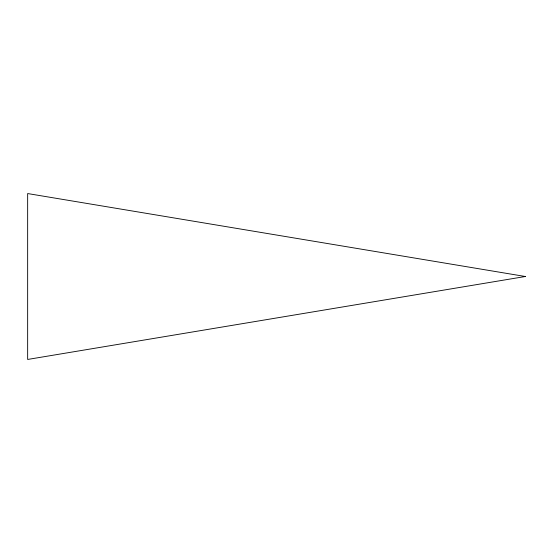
<?xml version="1.0" encoding="UTF-8"?>
<svg xmlns="http://www.w3.org/2000/svg" width="553" height="553" viewBox="0 0 553 553"><rect width="100%" height="100%" fill="white"/><g stroke="black" fill="none" stroke-linecap="round" stroke-linejoin="round"><path stroke-width="0.83" d="M525.35 276.5L27.65 359.45L27.65 193.55L525.35 276.5"/></g></svg>
